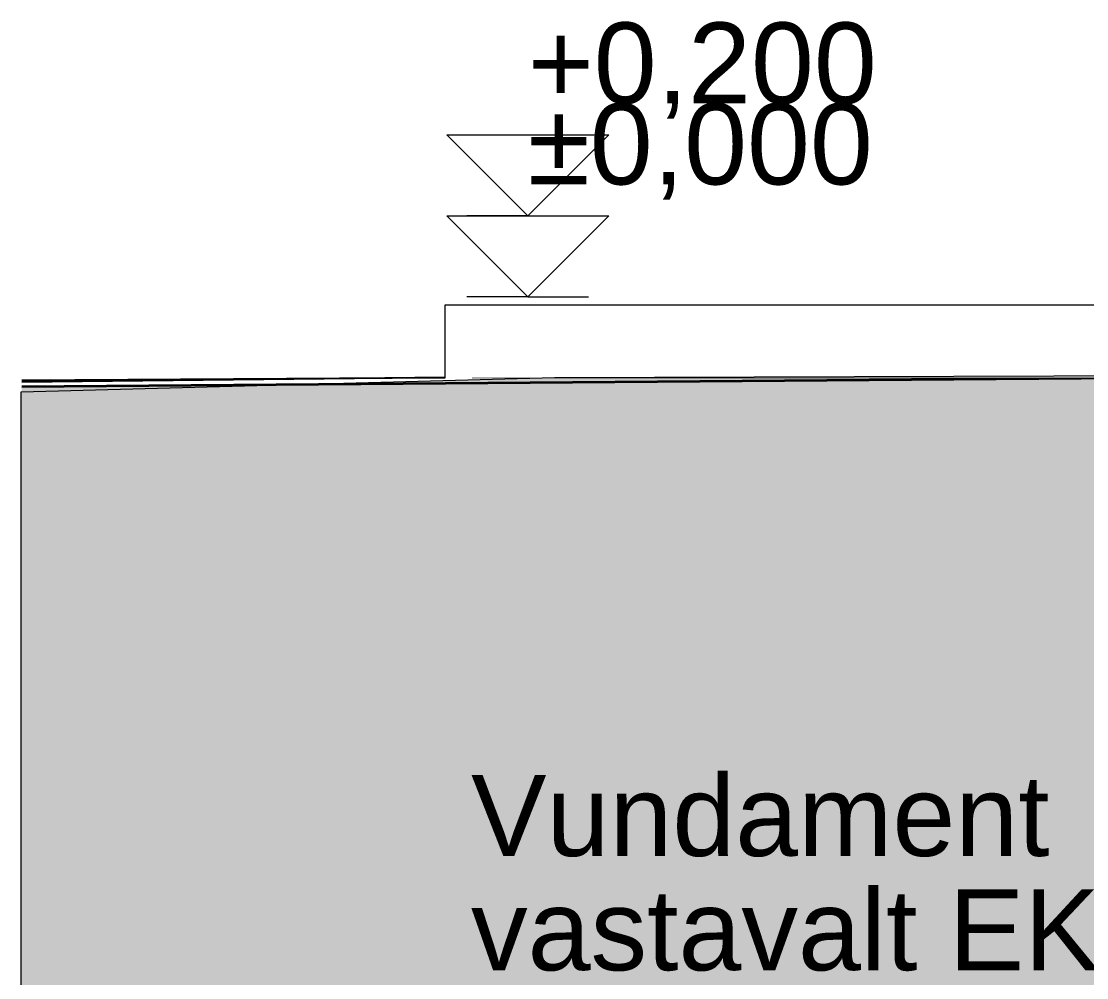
# Model space of a CAD drawing. Header units: millimetres. Extents: x -279593 to -202089, y -5129 to 14747.
# Drawn here: x -222355 to -219724, y 8327 to 10690 of the extents above; entities that cross this region are included whole.
import ezdxf

# ---------------------------------------------------------------- set-up
doc = ezdxf.new("R2010")
doc.units = ezdxf.units.MM
doc.header["$MEASUREMENT"] = 0
doc.linetypes.add('Wipeout_Contour', pattern=[1000, 0, -1000])
for name, color, linetype, lineweight in [('2D Drafting - General_Pen_No__1', 7, 'Continuous', 13), ('New_0_Pen_No__1', 7, 'Continuous', 13), ('New_0_Pen_No__2', 8, 'Continuous', 15), ('New_Dimensioning - General_Pen_No__1', 7, 'Continuous', 13), ('New_Site & Landscape - Terrain_Pen_No__21', 7, 'Continuous', 35), ('New_Site & Landscape - Terrain_Pen_No__53', 54, 'Continuous', 25), ('New_Structural - Bearing_Pen_No__101', 252, 'Continuous', 13)]:
    doc.layers.add(name, color=color, linetype=linetype, lineweight=lineweight)
doc.layers.add('2D Drafting - General_Pen_No__61', color=7, linetype='Continuous', lineweight=20, true_color=0x6a6a6a)
doc.layers.add('New_Site & Landscape - Terrain', color=7, linetype='Continuous')
doc.layers.add('New_Structural - Bearing', color=7, linetype='Continuous')
doc.styles.add('GENERATED_STYLE_1', font='')
doc.styles.get('GENERATED_STYLE_1').set_extended_font_data('Arial')
doc.dimstyles.new('GENERATED_STYLE__5', dxfattribs={"dimtxt": 0.18, "dimasz": 182.4, "dimexe": 0.18, "dimexo": 0.0625, "dimgap": 0, "dimtad": 0, "dimtih": 1, "dimtoh": 1, "dimdec": 4, "dimzin": 0, "dimdsep": 46, "dimcen": 0.09, "dimadec": 0, "dimazin": 0, "dimtfac": 1, "dimtdec": 4, "dimtmove": 0, "dimatfit": 3, "dimldrblk": 'ARROWHEAD_5', "dimfxl": 0, "dimtolj": 1, "dimtzin": 0, "dimarcsym": 0})

# ---------------------------------------------------------------- blocks, each defined once
blk = doc.blocks.new('ARROWHEAD_5')
at = {"linetype": 'Continuous', "lineweight": 0}
blk.add_hatch(color=0, dxfattribs=at).paths.add_polyline_path([(-1, 0.2679), (0, 0), (-1, -0.2679)])
at = {"color": 0, "linetype": 'Continuous', "lineweight": 0}
blk.add_line((0, 0), (-1, 0), dxfattribs=at)

msp = doc.modelspace()

# ---------------------------------------------------------------- linework, layer by layer
at = {"layer": 'New_Dimensioning - General_Pen_No__1', "color": 7, "linetype": 'Continuous', "lineweight": 13}
for p, q in [((-221104.1064, 10209.5187), (-221304.1064, 10409.5187)), ((-221304.1064, 10409.5187), (-220904.1064, 10409.5187)), ((-220904.1064, 10409.5187), (-221104.1064, 10209.5187)), ((-221104.1064, 10009.5187), (-221304.1064, 10209.5187)), ((-221304.1064, 10209.5187), (-220904.1064, 10209.5187)), ((-221104.1064, 10209.5187), (-221254.1064, 10209.5187)), ((-220904.1064, 10209.5187), (-221104.1064, 10009.5187)), ((-221104.1064, 10209.5187), (-220954.1064, 10209.5187)), ((-221104.1064, 10009.5187), (-221254.1064, 10009.5187)), ((-221104.1064, 10009.5187), (-220954.1064, 10009.5187))]:
    msp.add_line(p, q, dxfattribs=at)

# ---------------------------------------------------------------- texts
at = {"layer": 'New_0_Pen_No__1', "color": 7, "linetype": 'Continuous', "lineweight": 13, "insert": (-221244.0617, 8342.7175), "char_height": 200, "width": 2297.567681, "attachment_point": 7, "line_spacing_factor": 0.846996, "style": 'GENERATED_STYLE_1'}
msp.add_mtext('\\A1;{\\pql;\\fArial|b0|i0|c0|p34;Vundament vastavalt EK osale}', dxfattribs=at)
at = {"layer": 'New_Dimensioning - General_Pen_No__1', "color": 7, "lineweight": 13, "char_height": 200, "attachment_point": 7, "style": 'GENERATED_STYLE_1'}
for s, insert in [('\\A1;{\\pql;\\fArial|b0|i0|c0|p34;+0,200}', (-221104.1064, 10449.5187)), ('\\A1;{\\pql;\\fArial|b0|i0|c0|p34;±0,000}', (-221104.1064, 10249.5187))]:
    msp.add_mtext(s, dxfattribs=dict(at, insert=insert))

# ---------------------------------------------------------------- leaders
at = {"layer": 'New_0_Pen_No__2', "color": 8, "linetype": 'Continuous', "lineweight": 15, "annotation_type": 0, "has_hookline": 1, "hookline_direction": 1, "text_width": 2281.2}
msp.add_leader([(-218321.8532, 9019.5187), (-218321.8532, 8342.7175), (-218946.494, 8342.7175)], dimstyle='GENERATED_STYLE__5', dxfattribs=at)

# ---------------------------------------------------------------- wipeouts: each hides what was drawn before it
at = {"color": 254, "linetype": 'Wipeout_Contour', "lineweight": 0, "ltscale": 666664.050516}
msp.add_wipeout([(-222353.7772, 9798.1924), (-221307.91, 9809.68), (-222353.7772, 9803.3551)], dxfattribs=at).dxf.layer = 'New_Site & Landscape - Terrain'

# ---------------------------------------------------------------- next in the draw order: wipeouts: each hides what was drawn before it
at = {"color": 254, "linetype": 'Wipeout_Contour', "lineweight": 0, "ltscale": 1329289.687771954}
msp.add_wipeout([(-222353.7772, 9798.1924), (-222353.7772, 9786.437), (-219423.5954, 9809.68), (-221241.3937, 9809.68), (-221307.9098, 9809.1524), (-221307.91, 9809.68)], dxfattribs=at).dxf.layer = 'New_Site & Landscape - Terrain'

# ---------------------------------------------------------------- next in the draw order: hatches: boundary and pattern name
at = {"layer": 'New_Site & Landscape - Terrain', "linetype": 'Continuous', "lineweight": 0, "true_color": 0x000000}
msp.add_hatch(color=18, dxfattribs=at).paths.add_polyline_path([(-218887.6228, -5129.1775), (-218887.6228, 9809.68), (-219423.5954, 9809.68), (-222353.7772, 9786.437), (-222353.7772, -5129.1775)])

# ---------------------------------------------------------------- next in the draw order: linework, layer by layer
at = {"layer": 'New_Site & Landscape - Terrain_Pen_No__21', "color": 7, "linetype": 'Continuous', "lineweight": 35, "flags": 128}
msp.add_lwpolyline([(-218887.6228, 9809.68), (-219423.5954, 9809.68), (-222353.7772, 9786.437)], dxfattribs=at)
at = {"layer": 'New_Site & Landscape - Terrain_Pen_No__53', "color": 54, "linetype": 'Continuous', "lineweight": 25}
for p, q in [((-222353.7772, 9803.3551), (-221307.91, 9809.68)), ((-221307.91, 9809.68), (-222353.7772, 9798.1924)), ((-219423.5954, 9809.68), (-221241.3977, 9809.68))]:
    msp.add_line(p, q, dxfattribs=at)

# ---------------------------------------------------------------- next in the draw order: wipeouts: each hides what was drawn before it
at = {"color": 254, "linetype": 'Wipeout_Contour', "lineweight": 0, "ltscale": 2417715.704871062}
msp.add_wipeout([(-218935.5466, 9989.5187), (-221307.9099, 9989.5187), (-221307.9099, 9809.1524), (-221241.3936, 9809.68), (-218910.7394, 9809.68), (-218910.7395, 9964.5187), (-218920.5466, 9964.5187), (-218920.5466, 9971.1854), (-218927.135, 9971.1854), (-218927.135, 9964.5187), (-218935.5466, 9964.5187)], dxfattribs=at).dxf.layer = 'New_Structural - Bearing'

# ---------------------------------------------------------------- next in the draw order: hatches: boundary and pattern name
at = {"layer": '2D Drafting - General_Pen_No__61', "linetype": 'Continuous', "lineweight": 20, "true_color": 0x6a6a6a}
h = msp.add_hatch(dxfattribs=at)
h.set_pattern_fill('Dashed_0002', color=251, style=0, pattern_type=2)
h.set_pattern_definition([(45, (-557617.03, 10009.52), (-183.84776, 183.84776), [195, -65]), (45, (-557617.03, 10193.37), (-183.84776, 183.84776), [195, -65])])
h.paths.add_polyline_path([(-222354.7651, 9215.2153), (-222354.7651, 9774.8681), (-221037.9306, 9809.68), (-218818.3115, 9817.2956), (-218816.2832, 9019.5189), (-219264.9595, 9019.5189), (-218864.9597, 8619.5188), (-218264.9597, 8619.5188), (-217424.9598, 9459.5187), (-214129.8808, 9459.5187), (-213289.881, 8619.5188), (-212689.8806, 8619.5188), (-212289.8806, 9019.5189), (-212736.5287, 9019.5186), (-212731.0316, 9809.5187), (-210314.8603, 9732.3735), (-202088.7125, 9245.0474), (-202088.7125, 5753.16), (-222354.7651, 5753.16)])

# ---------------------------------------------------------------- next in the draw order: linework, layer by layer
at = {"layer": '2D Drafting - General_Pen_No__1', "color": 7, "linetype": 'Continuous', "lineweight": 13, "flags": 128}
msp.add_lwpolyline([(-222354.7651, 9215.2153), (-222354.7651, 9774.8681), (-221037.9306, 9809.68), (-218818.3115, 9817.2956), (-218816.2832, 9019.5189), (-219264.9595, 9019.5189), (-218864.9597, 8619.5188), (-218264.9597, 8619.5188), (-217424.9598, 9459.5187), (-214129.8808, 9459.5187), (-213289.881, 8619.5188), (-212689.8806, 8619.5188), (-212289.8806, 9019.5189), (-212736.5287, 9019.5186), (-212731.0316, 9809.5187), (-210314.8603, 9732.3735), (-202088.7125, 9245.0474), (-202088.7125, 5753.16), (-222354.7651, 5753.16)], close=True, dxfattribs=at)
at = {"layer": 'New_Structural - Bearing_Pen_No__101', "color": 252, "linetype": 'Continuous', "lineweight": 13}
for p, q in [((-221307.9099, 9989.5187), (-218935.5466, 9989.5187)), ((-221307.9099, 9809.1524), (-221307.9099, 9989.5187))]:
    msp.add_line(p, q, dxfattribs=at)

doc.saveas('drawing.dxf')
